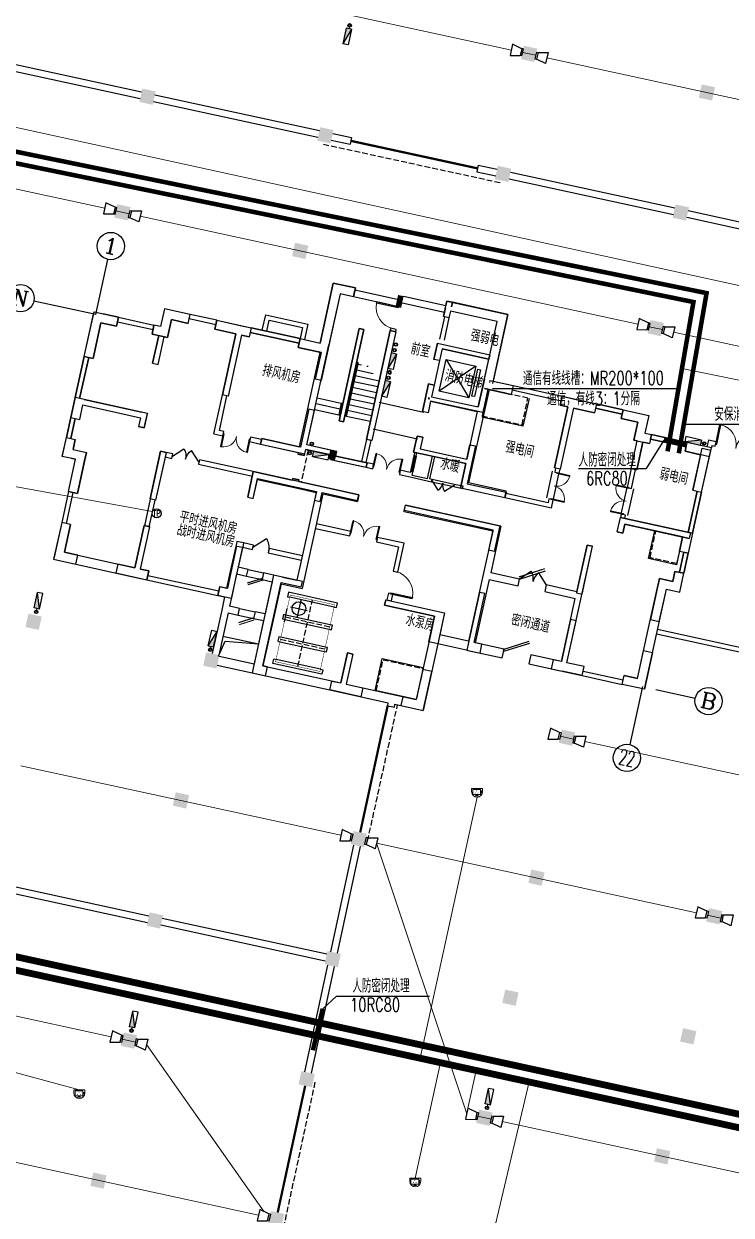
# Model space of a CAD drawing. Extents: x 791398 to 2325386, y -987887 to -518217.
# Drawn here: x 1538105 to 1569212, y -775316 to -722945 of the extents above; entities that cross this region are included whole.
import ezdxf
from ezdxf.enums import TextEntityAlignment as Align

# ---------------------------------------------------------------- set-up
doc = ezdxf.new("R2010")
doc.units = 0
doc.header["$LTSCALE"] = 1000
doc.header["$MEASUREMENT"] = 0
for name, pattern in [('BORDER', [1.75, 0.5, -0.25, 0.5, -0.25, 0, -0.25]), ('DASH', [0.35, 0.25, -0.1]), ('DASHEDX2', [1.5, 1, -0.5])]:
    doc.linetypes.add(name, pattern=pattern)
for name, color, linetype in [('AXIS', 3, 'Continuous'), ('AXIS_TEXT', 7, 'Continuous'), ('COLUMN', 252, 'Continuous'), ('dxsqt', 1, 'Continuous'), ('JPS-J-0', 6, 'Continuous'), ('JPS-X', 1, 'BORDER'), ('JPS-XHS', 7, 'Continuous'), ('jz', 121, 'Continuous'), ('PROMPT', 1, 'Continuous'), ('PS房间字', 3, 'Continuous'), ('RD-equip', 3, 'Continuous'), ('RD-text', 4, 'Continuous'), ('STAIR', 9, 'Continuous'), ('WALL', 8, 'Continuous'), ('WINDOW', 8, 'Continuous'), ('ZS封堵', 40, 'Continuous'), ('ZS房间字', 6, 'Continuous')]:
    doc.layers.add(name, color=color, linetype=linetype)
doc.layers.add('RD-line', color=2, linetype='Continuous', lineweight=0)
doc.styles.add('_TCH_AXIS', font='COMPLEX', dxfattribs={"bigfont": 'GBCBIG'})
doc.styles.add('_TCH_DIM', font='SIMPLEX', dxfattribs={"bigfont": 'GBCBIG'})
doc.styles.add('_TEL_DIM', font='SIMPLEX', dxfattribs={"width": 0.8, "height": 3.5, "bigfont": 'HZTXT'})
doc.styles.add('COMPLEX', font='COMPLEX')
doc.styles.add('FS1', font='txt4', dxfattribs={"width": 0.8, "bigfont": 'fstxt'})
doc.styles.add('FS2', font='tjromans.shx', dxfattribs={"width": 0.8, "bigfont": 'tjhztxt.shx'})
doc.styles.add('TEXT', font='tjromans.shx', dxfattribs={"width": 0.8, "height": 400, "bigfont": 'tjhztxt.shx'})
doc.linetypes.add('BRA', pattern='A,2.8,-0.1,["B",_TEL_DIM,S=0.07,R=0,X=0,Y=-0.12],-0.25', length=3.15)
doc.linetypes.add('CCTV', pattern='A,2.8,-0.1,["V",_TEL_DIM,S=0.07,R=0,X=0,Y=-0.12],-0.25', length=3.15)
doc.linetypes.add('TD', pattern='A,2.8,-0.1,["C",_TEL_DIM,S=0.07,R=0,X=0,Y=-0.12],-0.25', length=3.15)

# ---------------------------------------------------------------- blocks, each defined once
blk = doc.blocks.new('DTTT')
at = {"layer": 'jz'}
for p, q in [((748, -792), (-748, 792)), ((-748, -792), (748, 792))]:
    blk.add_line(p, q, dxfattribs=at)
for points in [[(-1003, -673), (-1003, 673), (-871, 673), (-871, -673)], [(-748, -792), (-748, 792), (748, 792), (748, -792)]]:
    blk.add_lwpolyline(points, close=True, dxfattribs=at)
blk = doc.blocks.new('Manhole')
for p, q in [((125, -500), (875, -500)), ((500, -875), (500, -125))]:
    blk.add_line(p, q)
blk.add_circle((500, -500), 300)
blk = doc.blocks.new('FF')
at = {"linetype": 'Continuous'}
for radius in [75, 60]:
    blk.add_circle((0, 0), radius, dxfattribs=at)
blk = doc.blocks.new('DXHS')
at = {"layer": 'JPS-XHS'}
blk.add_hatch(color=256, dxfattribs=at).paths.add_polyline_path([(-350, 240), (-350, 0), (350, 0)])
at = {"layer": 'JPS-XHS', "linetype": 'Continuous'}
for p, q in [((-350, 240), (-350, 0)), ((-350, 240), (350, 240)), ((-350, 0), (350, 0)), ((350, 240), (350, 0))]:
    blk.add_line(p, q, dxfattribs=at)
at = {"layer": 'JPS-XHS'}
blk.add_line((-350, 240), (350, 0), dxfattribs=at)
blk = doc.blocks.new('A$C1928491B')
at = {"layer": 'JPS-X'}
for p, rotation in [((13120, -2050), 270), ((13120, -2300), 270), ((13120, -3550), 270), ((10450, -7100), 180), ((10450, -7520), 180)]:
    blk.add_blockref('FF', p, dxfattribs=dict(at, rotation=rotation))
at = {"layer": 'JPS-X', "xscale": -1, "rotation": 270}
blk.add_blockref('FF', (13120, -3300), dxfattribs=at)
at = {"layer": 'JPS-XHS', "rotation": 270}
for p in [(13000, -2800), (13000, -4050)]:
    blk.add_blockref('DXHS', p, dxfattribs=at)
at = {"layer": 'JPS-XHS', "xscale": -1, "rotation": 180}
blk.add_blockref('DXHS', (10950, -7400), dxfattribs=at)
blk = doc.blocks.new('xxhhsss')
at = {"layer": 'JPS-X', "const_width": 50}
for points in [[(87242, -24827), (87274, -24680)], [(102721, -43025), (102868, -43057)], [(73522, -50317), (73490, -50463)], [(81175, -51978), (81143, -52125)], [(77712, -68725), (77680, -68871)], [(93348, -72119), (93316, -72266)]]:
    blk.add_lwpolyline(points, dxfattribs=at)
at = {"layer": 'JPS-X'}
for p, rotation in [((87274, -24680), 257.7513756366785), ((102868, -43057), 347.5962961452664), ((73490, -50463), 257.7513756366785), ((81143, -52125), 77.75137563667849), ((77680, -68871), 257.7513756366785), ((93316, -72266), 257.7513756366785)]:
    blk.add_blockref('FF', p, dxfattribs=dict(at, rotation=rotation))
at = {"layer": 'JPS-XHS'}
for p, rotation in [((87051, -25143), 257.7513756366785), ((81367, -51662), 77.75137563667849)]:
    blk.add_blockref('DXHS', p, dxfattribs=dict(at, rotation=rotation))
at = {"layer": 'JPS-XHS', "xscale": -1}
for p, rotation in [((102354, -43067), 347.5962961452664), ((73479, -49949), 257.7513756366785), ((77669, -68357), 257.7513756366785), ((93305, -71752), 257.7513756366785)]:
    blk.add_blockref('DXHS', p, dxfattribs=dict(at, rotation=rotation))
blk = doc.blocks.new('_FZH')
blk.add_solid([(-0.5, -0.5), (0.5, -0.5), (-0.5, 0.5), (0.5, 0.5)])
blk = doc.blocks.new('_AXISO')
blk.add_circle((0, 0), 0.5)
at = {"layer": 'AXIS_TEXT', "style": 'COMPLEX', "width": 1.041667}
blk.add_attdef('A', text='', height=0.56, dxfattribs=at).set_placement((-0.25, -0.28), (0.25, -0.28), align=Align.FIT)
blk = doc.blocks.new('$DorLib2D$00000002')
for p, q in [((-0.5, 0), (-0.5, 0.4875)), ((-0.475, 0.4875), (-0.5, 0.4875)), ((-0.475, 0), (-0.475, 0.4875)), ((0.475, 0), (0.475, 0.4875)), ((0.475, 0.4875), (0.5, 0.4875)), ((0.5, 0), (0.5, 0.4875)), ((-0.5, 0), (-0.475, 0)), ((0.5, 0), (0.475, 0))]:
    blk.add_line(p, q)
at = {"lineweight": 13}
for centre, start, end in [((-0.4875, 0), 0, 88.53072), ((0.4875, 0), 91.46928, 180)]:
    blk.add_arc(centre, 0.4875, start, end, dxfattribs=at)
blk = doc.blocks.new('$WINLIB2D$00000001')
for p, q in [((-0.5, 0.5), (0.5, 0.5)), ((-0.5, 0.5), (-0.5, -0.5)), ((0.5, 0.167), (-0.5, 0.167)), ((0.5, -0.5), (0.5, 0.5)), ((0.5, -0.167), (-0.5, -0.167)), ((-0.5, -0.5), (0.5, -0.5))]:
    blk.add_line(p, q)
blk = doc.blocks.new('$DorLib2D$00000001')
for p, q in [((0.45, 0.975), (0.5, 0.975)), ((0.45, 0), (0.45, 0.975)), ((0.5, 0), (0.5, 0.975)), ((0.5, 0), (0.45, 0))]:
    blk.add_line(p, q)
at = {"lineweight": 13}
blk.add_arc((0.475, 0), 0.975, 91.4693, 180, dxfattribs=at)
blk = doc.blocks.new('$DorLib2D$00000116')
at = {"color": 0}
for p, q in [((-0.5, 0), (-0.146, 0.354)), ((0.5, 0), (0.146, 0.354))]:
    blk.add_line(p, q, dxfattribs=at)
for centre, start, end in [((-0.5, 0), 0, 45), ((0.5, 0), 135, 180)]:
    blk.add_arc(centre, 0.5, start, end, dxfattribs=at)
blk = doc.blocks.new('$DorLib2D$00000180')
at = {"color": 0}
for p, q in [((-0.557, 0.242), (0.309, 0.742)), ((-0.5, 0.143), (0.366, 0.643))]:
    blk.add_line(p, q, dxfattribs=at)
blk = doc.blocks.new('$DorLib2D$00000192')
at = {"color": 0}
blk.add_line((-0.5, 0.125), (0.366, 0.625), dxfattribs=at)
at = {"color": 0, "const_width": 0.0417}
blk.add_lwpolyline([(-0.542, 0.197), (0.324, 0.697)], dxfattribs=at)
blk = doc.blocks.new('$DorLib2D$00000181')
at = {"color": 0}
for p, q in [((-0.533, 0.141), (0.333, 0.641)), ((-0.5, 0.083), (0.366, 0.583))]:
    blk.add_line(p, q, dxfattribs=at)
blk = doc.blocks.new('$DorLib2D$00000114')
at = {"color": 0}
blk.add_line((0.5, 0), (-0.207, 0.707), dxfattribs=at)
blk.add_arc((0.5, 0), 1, 135, 180, dxfattribs=at)
blk = doc.blocks.new('$DorLib2D$00000190')
at = {"color": 0}
blk.add_line((-0.5, 0.187), (0.366, 0.687), dxfattribs=at)
at = {"color": 0, "const_width": 0.0625}
blk.add_lwpolyline([(-0.562, 0.296), (0.304, 0.796)], dxfattribs=at)
blk = doc.blocks.new('dadadadadadadad')
at = {"layer": 'RD-equip'}
for p, q in [((-157, 0), (-157, -70)), ((-157, 0), (157, 0)), ((157, 0), (157, -70)), ((-154, -70), (-253, -500)), ((-253, -500), (248, -500)), ((-157, -70), (157, -70)), ((248, -500), (155, -70))]:
    blk.add_line(p, q, dxfattribs=at)
blk = doc.blocks.new('PCY07')
at = {"color": 0, "lineweight": -2}
for p, q in [((-321, 0), (-321, 182)), ((-321, 182), (321, 182)), ((-249, -161), (-249, 129)), ((-249, 129), (205, 129)), ((205, 129), (205, -161)), ((321, 0), (321, 182)), ((205, -161), (-249, -161))]:
    blk.add_line(p, q, dxfattribs=at)
at = {"color": 0, "lineweight": -2, "const_width": 25}
for points in [[(-34, 48, 1), (-9, 48, 1)], [(-111, -81, 1), (-86, -81, 1)], [(67, -81, -1), (42, -81, -1)]]:
    blk.add_lwpolyline(points, format="xyb", close=True, dxfattribs=at)
at = {"color": 0, "lineweight": -2, "const_width": 80}
blk.add_lwpolyline([(245, 69), (245, -100)], dxfattribs=at)
at = {"color": 0, "lineweight": -2}
blk.add_lwpolyline([(-12, -162, 100, 250, 0), (-12, -272, 250, 250, 0)], format="xyseb", dxfattribs=at)
blk.add_arc((0, 0), 321, 180, 0, dxfattribs=at)
blk = doc.blocks.new('TELEPHONE')
at = {"layer": 'RD-equip'}
blk.add_circle((-32658, -70477), 200, dxfattribs=at)
at = {"layer": 'RD-text', "style": 'FS1', "width": 0.8}
blk.add_attdef('T', text='', height=350, dxfattribs=at).set_placement((-32658, -70477), align=Align.MIDDLE)

msp = doc.modelspace()

# ---------------------------------------------------------------- linework, layer by layer
msp.add_line((1546863, -749862), (1548426, -750205))
msp.add_lwpolyline([(1546670, -750741), (1546961, -750087), (1548426, -750205)])
at = {"layer": 'AXIS'}
for p, q in [((1541268, -735730), (1541803, -733299)), ((1541268, -735730), (1538544, -735131)), ((1565318, -752077), (1564757, -754630)), ((1565904, -752206), (1567634, -752587))]:
    msp.add_line(p, q, dxfattribs=at)
at = {"layer": 'dxsqt'}
for points in [[(1552015, -734817), (1551177, -738626), (1550933, -738572), (1551191, -737400), (1550166, -737175), (1550252, -736784), (1551131, -736977), (1551710, -734340), (1552687, -734555), (1552601, -734946), (1552015, -734817)], [(1556557, -735816), (1556707, -735132), (1559393, -735723), (1558748, -738653), (1559627, -738846), (1559542, -739237), (1558516, -739011), (1558290, -740037), (1555995, -739532), (1555883, -740045), (1555638, -739991), (1555907, -738770), (1556151, -738824), (1556038, -739337), (1558089, -739788), (1558551, -737688), (1556500, -737237), (1556387, -737750), (1556143, -737696), (1556299, -736988), (1558594, -737493), (1558916, -736028), (1556865, -735577), (1556801, -735870), (1556557, -735816)], [(1541497, -736087), (1541153, -737650), (1540762, -737564), (1541192, -735611), (1542266, -735847), (1542180, -736238), (1541497, -736087)], [(1541497, -736087), (1541153, -737650), (1540762, -737564), (1541192, -735611), (1542266, -735847), (1542180, -736238), (1541497, -736087)], [(1544599, -735950), (1545331, -736112), (1545417, -735721), (1544294, -735474), (1544122, -736255), (1543829, -736191), (1543743, -736581), (1544036, -736646), (1543768, -737867), (1544012, -737920), (1544280, -736700), (1544427, -736732), (1544599, -735950)], [(1548103, -736312), (1548017, -736702), (1547675, -736627), (1547084, -739313), (1546840, -739259), (1547431, -736573), (1546503, -736369), (1546589, -735979), (1548103, -736312)], [(1543539, -740069), (1540365, -739371), (1540172, -740250), (1540562, -740336), (1540702, -739701), (1543241, -740259), (1543155, -740650), (1543400, -740704), (1543539, -740069)], [(1543539, -740069), (1540365, -739371), (1540172, -740250), (1540562, -740336), (1540702, -739701), (1543241, -740259), (1543155, -740650), (1543400, -740704), (1543539, -740069)], [(1562032, -739785), (1561690, -739709), (1561776, -739319), (1563290, -739652), (1563204, -740042), (1562276, -739838), (1561685, -742524), (1561441, -742470), (1562032, -739785)], [(1562032, -739785), (1561690, -739709), (1561776, -739319), (1563290, -739652), (1563204, -740042), (1562276, -739838), (1561685, -742524), (1561441, -742470), (1562032, -739785)], [(1565108, -740461), (1564376, -740300), (1564462, -739909), (1565585, -740156), (1565413, -740938), (1565706, -741002), (1565620, -741393), (1565327, -741328), (1565059, -742549), (1564815, -742496), (1565083, -741275), (1564937, -741242), (1565108, -740461)], [(1540369, -741215), (1540272, -741654), (1540858, -741783), (1540773, -742174), (1540773, -742174), (1540461, -743590), (1540070, -743504), (1540382, -742088), (1539796, -741959), (1539978, -741129), (1540369, -741215)], [(1540369, -741215), (1540272, -741654), (1540858, -741783), (1540773, -742174), (1540773, -742174), (1540461, -743590), (1540070, -743504), (1540382, -742088), (1539796, -741959), (1539978, -741129), (1540369, -741215)], [(1557968, -741502), (1557603, -743162), (1559312, -743538), (1559259, -743782), (1557305, -743353), (1557542, -742278), (1555246, -741773), (1555246, -741773), (1555246, -741773), (1555402, -741065), (1555646, -741119), (1555534, -741632), (1557585, -742083), (1557724, -741448), (1557968, -741502)], [(1568343, -741582), (1567269, -741346), (1567183, -741737), (1567867, -741887), (1567523, -743450), (1567914, -743535), (1568343, -741582)], [(1568343, -741582), (1567269, -741346), (1567183, -741737), (1567867, -741887), (1567523, -743450), (1567914, -743535), (1568343, -741582)], [(1548198, -742629), (1547951, -743753), (1548195, -743806), (1548388, -742927), (1550977, -743497), (1550891, -743887), (1551135, -743941), (1551221, -743550), (1552783, -743894), (1552837, -743650), (1548198, -742629)], [(1564342, -744644), (1567516, -745342), (1567323, -746221), (1566932, -746135), (1567072, -745501), (1564533, -744942), (1564447, -745333), (1564202, -745279), (1564342, -744644)], [(1539892, -746178), (1540160, -744957), (1539770, -744871), (1539415, -746483), (1540392, -746698), (1540478, -746307), (1539892, -746178)], [(1539892, -746178), (1540160, -744957), (1539770, -744871), (1539415, -746483), (1540392, -746698), (1540478, -746307), (1539892, -746178)], [(1542236, -746694), (1542150, -747084), (1543517, -747385), (1543603, -746994), (1543237, -746914), (1543645, -745058), (1543401, -745004), (1542993, -746860), (1542236, -746694)], [(1548147, -751475), (1548733, -751604), (1548819, -751213), (1548623, -751170), (1549429, -747508), (1550308, -747701), (1550362, -747457), (1549092, -747178), (1548147, -751475)], [(1566642, -747454), (1566056, -747325), (1565970, -747716), (1565970, -747716), (1565659, -749132), (1566050, -749218), (1566361, -747802), (1566947, -747930), (1567130, -747100), (1566739, -747014), (1566642, -747454)], [(1556311, -750199), (1555921, -750113), (1556168, -748990), (1553970, -748507), (1554024, -748262), (1556612, -748832), (1556311, -750199)], [(1557581, -750478), (1558167, -750607), (1558253, -750216), (1557911, -750141), (1558384, -747993), (1558140, -747939), (1557581, -750478)], [(1557581, -750478), (1558167, -750607), (1558253, -750216), (1557911, -750141), (1558384, -747993), (1558140, -747939), (1557581, -750478)], [(1561745, -750984), (1561378, -750904), (1561292, -751294), (1562660, -751595), (1562746, -751204), (1561989, -751038), (1562397, -749182), (1562153, -749129), (1561745, -750984)], [(1551651, -751836), (1552042, -751922), (1552332, -750603), (1552576, -750657), (1552286, -751976), (1553018, -752137), (1552932, -752527), (1551565, -752227), (1551651, -751836)], [(1564504, -751591), (1565090, -751720), (1565358, -750499), (1565749, -750585), (1565394, -752197), (1564418, -751982), (1564504, -751591)], [(1564504, -751591), (1565090, -751720), (1565358, -750499), (1565749, -750585), (1565394, -752197), (1564418, -751982), (1564504, -751591)], [(1554776, -752523), (1554690, -752914), (1555667, -753129), (1556043, -751420), (1555652, -751334), (1555362, -752652), (1554776, -752523)]]:
    msp.add_lwpolyline(points, dxfattribs=at)
for points in [[(1553054, -736377), (1552161, -740440), (1551966, -740397), (1552859, -736334)], [(1553054, -736377), (1552161, -740440), (1551966, -740397), (1552859, -736334)], [(1554221, -736428), (1554465, -736482), (1553412, -741268), (1553168, -741214)], [(1550469, -741849), (1550512, -741654), (1551635, -741901), (1551592, -742096), (1553154, -742440), (1553197, -742244), (1551830, -741944), (1551873, -741748), (1550555, -741458), (1550888, -739944), (1550643, -739891), (1550278, -741551), (1548569, -741175), (1548515, -741419)], [(1544365, -741786), (1543903, -743886), (1543659, -743832), (1544120, -741733)], [(1544365, -741786), (1543903, -743886), (1543659, -743832), (1544120, -741733)], [(1558548, -746083), (1558741, -745204), (1554834, -744345), (1554888, -744101), (1559039, -745014), (1558792, -746137)], [(1558548, -746083), (1558741, -745204), (1554834, -744345), (1554888, -744101), (1559039, -745014), (1558792, -746137)], [(1546728, -747682), (1547070, -747757), (1547478, -745901), (1547723, -745955), (1547229, -748201), (1546643, -748072)], [(1562410, -747957), (1562655, -748010), (1563116, -745910), (1562872, -745857)], [(1562410, -747957), (1562655, -748010), (1563116, -745910), (1562872, -745857)]]:
    msp.add_lwpolyline(points, close=True, dxfattribs=at)
at = {"layer": 'JPS-J-0', "linetype": 'DASH'}
for p, q in [((1550153, -751199), (1550797, -748269)), ((1551559, -749461), (1549606, -749031)), ((1551344, -750438), (1549391, -750008))]:
    msp.add_line(p, q, dxfattribs=at)
at = {"layer": 'JPS-J-0'}
msp.add_lwpolyline([(1560323, -739409), (1560054, -740629), (1558248, -740232)], dxfattribs=at)
at = {"layer": 'JPS-J-0', "linetype": 'DASH'}
for points in [[(1558516, -739011), (1558258, -740183), (1560016, -740570), (1560274, -739398)], [(1565900, -745243), (1567072, -745501), (1566814, -746673), (1565642, -746415)], [(1555663, -751285), (1555362, -752652), (1553604, -752266), (1553905, -750898)]]:
    msp.add_lwpolyline(points, close=True, dxfattribs=at)
at = {"layer": 'JPS-J-0'}
for points in [[(1565851, -745232), (1567072, -745501), (1566803, -746721), (1565583, -746453)], [(1555674, -751236), (1555362, -752652), (1553556, -752255), (1553867, -750839)]]:
    msp.add_lwpolyline(points, close=True, dxfattribs=at)
at = {"layer": 'JPS-J-0', "linetype": 'DASH', "const_width": 20}
msp.add_lwpolyline([(1551129, -751414), (1549176, -750985), (1549821, -748055), (1551774, -748484)], close=True, dxfattribs=at)
at = {"layer": 'JPS-J-0', "color": 2}
for points in [[(1551752, -748582), (1551850, -748603), (1551893, -748408), (1549744, -747935), (1549701, -748131), (1549799, -748152)], [(1551752, -748582), (1549799, -748152)], [(1549627, -748934), (1549530, -748912), (1549487, -749107), (1549584, -749129)], [(1549584, -749129), (1551538, -749559)], [(1551581, -749363), (1549627, -748934)], [(1551538, -749559), (1551635, -749580), (1551678, -749385), (1551581, -749363)], [(1549412, -749910), (1549315, -749889), (1549272, -750084), (1549369, -750106)], [(1551366, -750340), (1549412, -749910)], [(1549369, -750106), (1551323, -750535)], [(1551323, -750535), (1551420, -750557), (1551463, -750361), (1551366, -750340)], [(1551151, -751317), (1551249, -751338), (1551206, -751533), (1549057, -751061), (1549100, -750865), (1549198, -750887)], [(1551151, -751317), (1549198, -750887)]]:
    msp.add_lwpolyline(points, dxfattribs=at)
at = {"layer": 'PROMPT'}
for p, q in [((1555899, -739426), (1555940, -739400)), ((1555906, -739392), (1555932, -739433))]:
    msp.add_line(p, q, dxfattribs=at)
msp.add_lwpolyline([(1555899, -739426), (1555932, -739433), (1555940, -739400), (1555906, -739392)], close=True, dxfattribs=at)
at = {"layer": 'RD-line', "linetype": 'BRA', "ltscale": 0.8}
for p, q in [((1559544, -724096), (1545473, -721042)), ((1560620, -724330), (1560033, -724203)), ((1575180, -727491), (1561109, -724436)), ((1541662, -731053), (1527586, -728016)), ((1542149, -731168), (1542735, -731295)), ((1543224, -731401), (1565113, -736153)), ((1565602, -736259), (1566189, -736387)), ((1566678, -736493), (1580749, -739548)), ((1561694, -754260), (1562281, -754387)), ((1562770, -754493), (1576841, -757548)), ((1537979, -755560), (1552052, -758608)), ((1567684, -762019), (1553612, -758966)), ((1553612, -758966), (1557580, -770856)), ((1568759, -762253), (1568173, -762125)), ((1527870, -764417), (1541941, -767473)), ((1542430, -767579), (1543016, -767707)), ((1543504, -767819), (1548680, -775168)), ((1558067, -770970), (1558653, -771098)), ((1559142, -771204), (1573213, -774259)), ((1548425, -775316), (1534353, -772264))]:
    msp.add_line(p, q, dxfattribs=at)
at = {"layer": 'RD-line', "linetype": 'CCTV'}
for p, q in [((1613140, -744001), (1531552, -726133)), ((1558037, -756938), (1555537, -768418)), ((1540546, -769813), (1522808, -764989)), ((1555317, -773692), (1556424, -768611)), ((1555053, -791664), (1560328, -769461))]:
    msp.add_line(p, q, dxfattribs=at)
at = {"layer": 'RD-line', "linetype": 'TD'}
for p, q in [((1567048, -738094), (1588137, -742375)), ((1543768, -744383), (1527192, -741368))]:
    msp.add_line(p, q, dxfattribs=at)
at = {"layer": 'RD-line'}
msp.add_line((1557636, -770612), (1557997, -768954), dxfattribs=at)
at = {"layer": 'RD-line', "linetype": 'DASHEDX2'}
for points, const_width in [([(1530329, -727044), (1568130, -734783), (1566908, -741826)], 200), ([(1523757, -761498), (1593215, -776622)], 300)]:
    msp.add_lwpolyline(points, dxfattribs=dict(at, const_width=const_width))
at = {"layer": 'RD-line'}
for points, const_width in [([(1531201, -727733), (1567554, -735175), (1566415, -741740)], 200), ([(1567252, -741421), (1566251, -741244)], 200), ([(1522953, -760731), (1592851, -775951)], 300), ([(1551250, -766242), (1550817, -768070)], 200)]:
    msp.add_lwpolyline(points, dxfattribs=dict(at, const_width=const_width))
at = {"layer": 'RD-text'}
for p, q in [((1558716, -738973), (1566895, -738973)), ((1567130, -740543), (1574946, -740543)), ((1566251, -741244), (1565468, -742489)), ((1562504, -742489), (1565468, -742489)), ((1551250, -766242), (1551851, -765693)), ((1551851, -765693), (1555942, -765693))]:
    msp.add_line(p, q, dxfattribs=at)
at = {"layer": 'STAIR'}
for p, q in [((1552769, -737813), (1552246, -740192)), ((1552805, -737839), (1552285, -740201)), ((1552749, -737907), (1552719, -737900)), ((1556387, -737750), (1556151, -738824)), ((1552637, -738415), (1552608, -738408)), ((1552693, -738161), (1552664, -738154)), ((1553731, -738655), (1552676, -738423)), ((1553462, -738330), (1552732, -738169)), ((1552956, -737952), (1552788, -737915)), ((1553248, -738016), (1553188, -738003)), ((1552525, -738922), (1552496, -738916)), ((1552581, -738668), (1552552, -738662)), ((1553619, -739163), (1552564, -738931)), ((1553675, -738909), (1552620, -738677)), ((1551010, -739388), (1552065, -739620)), ((1552414, -739430), (1552384, -739424)), ((1552469, -739176), (1552440, -739170)), ((1553507, -739671), (1552453, -739439)), ((1553563, -739417), (1552509, -739185)), ((1550898, -739896), (1552021, -740143)), ((1550954, -739642), (1552009, -739874)), ((1552065, -739620), (1551953, -740128)), ((1552104, -739628), (1551992, -740136)), ((1552048, -739882), (1552077, -739889)), ((1552065, -739620), (1552104, -739628)), ((1552104, -739628), (1552133, -739635)), ((1552104, -739628), (1552133, -739635)), ((1552302, -739938), (1552273, -739932)), ((1552358, -739684), (1552328, -739678)), ((1553396, -740179), (1552341, -739947)), ((1553452, -739925), (1552397, -739693)), ((1555682, -740026), (1553729, -739597)), ((1553340, -740433), (1552217, -740186)), ((1555424, -741198), (1553471, -740769))]:
    msp.add_line(p, q, dxfattribs=at)
at = {"layer": 'WALL'}
for p, q in [((1535989, -724662), (1543220, -726232)), ((1536052, -724369), (1543284, -725939)), ((1543806, -726359), (1551038, -727929)), ((1543870, -726066), (1551102, -727636)), ((1551688, -727763), (1552519, -727943)), ((1552519, -727943), (1552455, -728237)), ((1551624, -728056), (1552455, -728237)), ((1558089, -729153), (1558025, -729446)), ((1558025, -729446), (1558856, -729626)), ((1558089, -729153), (1558920, -729333)), ((1559506, -729460), (1566737, -731030)), ((1559442, -729753), (1566674, -731323)), ((1567260, -731451), (1574492, -733021)), ((1567324, -731158), (1574555, -732727)), ((1551710, -734340), (1551131, -736977)), ((1552687, -734555), (1551710, -734340)), ((1552601, -734946), (1552687, -734555)), ((1552601, -734946), (1552666, -734653)), ((1554521, -735061), (1552666, -734653)), ((1552015, -734817), (1551521, -737063)), ((1552601, -734946), (1552015, -734817)), ((1554457, -735354), (1552601, -734946)), ((1554744, -735212), (1556600, -735620)), ((1554808, -734919), (1556664, -735327)), ((1556707, -735132), (1556664, -735327)), ((1556951, -735186), (1556707, -735132)), ((1556951, -735186), (1556908, -735381)), ((1556908, -735381), (1556951, -735186)), ((1559393, -735723), (1556951, -735186)), ((1540762, -737564), (1541192, -735611)), ((1540762, -737564), (1541171, -735708)), ((1541171, -735708), (1541192, -735611)), ((1541192, -735611), (1542266, -735847)), ((1541583, -735697), (1541583, -735697)), ((1542266, -735847), (1541583, -735697)), ((1544294, -735474), (1544122, -736255)), ((1545417, -735721), (1544294, -735474)), ((1545331, -736112), (1545417, -735721)), ((1545374, -735916), (1545417, -735721)), ((1546589, -735979), (1545417, -735721)), ((1546589, -735979), (1545417, -735721)), ((1554701, -735408), (1554457, -735354)), ((1556643, -735425), (1556557, -735816)), ((1556600, -735620), (1556643, -735425)), ((1556865, -735577), (1556801, -735870)), ((1558916, -736028), (1556865, -735577)), ((1558727, -738751), (1559393, -735723)), ((1541153, -737650), (1541497, -736087)), ((1541153, -737650), (1541497, -736087)), ((1541497, -736087), (1542180, -736238)), ((1542180, -736238), (1541497, -736087)), ((1542266, -735847), (1542180, -736238)), ((1542180, -736238), (1542266, -735847)), ((1542223, -736042), (1543786, -736386)), ((1542223, -736042), (1543786, -736386)), ((1542266, -735847), (1543829, -736191)), ((1542266, -735847), (1543829, -736191)), ((1543743, -736581), (1543829, -736191)), ((1543829, -736191), (1543786, -736386)), ((1544122, -736255), (1543829, -736191)), ((1544599, -735950), (1544427, -736732)), ((1545331, -736112), (1544599, -735950)), ((1546546, -736174), (1545374, -735916)), ((1546546, -736174), (1545374, -735916)), ((1546589, -735979), (1546503, -736369)), ((1546589, -735979), (1547615, -736204)), ((1547615, -736204), (1548103, -736312)), ((1548103, -736312), (1548017, -736702)), ((1550252, -736784), (1548103, -736312)), ((1548103, -736312), (1550252, -736784)), ((1551966, -740397), (1552859, -736334)), ((1552859, -736334), (1551966, -740397)), ((1552859, -736334), (1553054, -736377)), ((1553054, -736377), (1552859, -736334)), ((1554242, -736331), (1554221, -736428)), ((1554486, -736384), (1554242, -736331)), ((1556801, -735870), (1556557, -735816)), ((1558358, -738567), (1558916, -736028)), ((1544427, -736732), (1543743, -736581)), ((1543768, -737867), (1544036, -736646)), ((1544012, -737920), (1544280, -736700)), ((1544036, -736646), (1544280, -736700)), ((1546503, -736369), (1547431, -736573)), ((1547431, -736573), (1546840, -739259)), ((1547675, -736627), (1547084, -739313)), ((1547675, -736627), (1548017, -736702)), ((1550209, -736979), (1548060, -736507)), ((1548060, -736507), (1550209, -736979)), ((1550252, -736784), (1550166, -737175)), ((1550252, -736784), (1550209, -736979)), ((1550252, -736784), (1551131, -736977)), ((1552161, -740440), (1553054, -736377)), ((1553054, -736377), (1552161, -740440)), ((1554221, -736428), (1553168, -741214)), ((1554465, -736482), (1553412, -741268)), ((1554221, -736428), (1554465, -736482)), ((1554465, -736482), (1554221, -736428)), ((1554465, -736482), (1554486, -736384)), ((1550166, -737175), (1551045, -737368)), ((1550555, -741458), (1551521, -737063)), ((1551045, -737368), (1551142, -737390)), ((1551521, -737063), (1551521, -737063)), ((1556299, -736988), (1556143, -737696)), ((1556299, -736988), (1558594, -737493)), ((1556500, -737237), (1556387, -737750)), ((1556500, -737237), (1558551, -737688)), ((1540762, -737564), (1540365, -739371)), ((1540365, -739371), (1540762, -737564)), ((1540958, -737607), (1540560, -739414)), ((1540560, -739414), (1540958, -737607)), ((1540762, -737564), (1541153, -737650)), ((1540762, -737564), (1541153, -737650)), ((1543768, -737867), (1544012, -737920)), ((1550262, -741394), (1551142, -737390)), ((1556387, -737750), (1556143, -737696)), ((1558594, -737493), (1558551, -737688)), ((1555907, -738770), (1555773, -739381)), ((1556151, -738824), (1555907, -738770)), ((1556151, -738824), (1556038, -739337)), ((1558358, -738567), (1558089, -739788)), ((1558358, -738567), (1558304, -738811)), ((1558304, -738811), (1558304, -738811)), ((1558358, -738567), (1558358, -738567)), ((1558358, -738567), (1558358, -738567)), ((1558602, -738621), (1558580, -738718)), ((1558602, -738621), (1559627, -738846)), ((1559627, -738846), (1559542, -739237)), ((1559627, -738846), (1559584, -739041)), ((1559627, -738846), (1561776, -739319)), ((1540333, -739517), (1540365, -739371)), ((1540756, -739457), (1540756, -739457)), ((1540756, -739457), (1543295, -740015)), ((1546464, -740968), (1546840, -739259)), ((1546703, -740816), (1547036, -739302)), ((1547084, -739313), (1546840, -739259)), ((1555773, -739381), (1555638, -739991)), ((1556038, -739337), (1558089, -739788)), ((1558565, -739022), (1558361, -739950)), ((1558565, -739022), (1558370, -738979)), ((1558370, -738979), (1559542, -739237)), ((1559584, -739041), (1561733, -739514)), ((1561776, -739319), (1561690, -739709)), ((1561776, -739319), (1562264, -739426)), ((1562264, -739426), (1563290, -739652)), ((1540172, -740250), (1540333, -739517)), ((1540562, -740336), (1540702, -739701)), ((1540702, -739701), (1543241, -740259)), ((1555883, -740045), (1555638, -739991)), ((1555995, -739532), (1555883, -740045)), ((1555995, -739532), (1558046, -739983)), ((1558046, -739983), (1557585, -742083)), ((1558361, -739950), (1557856, -742245)), ((1562032, -739785), (1561441, -742470)), ((1562276, -739838), (1561685, -742524)), ((1561690, -739709), (1562032, -739785)), ((1562276, -739838), (1563204, -740042)), ((1563290, -739652), (1563204, -740042)), ((1564419, -740105), (1563247, -739847)), ((1563247, -739847), (1564419, -740105)), ((1564462, -739909), (1563290, -739652)), ((1563290, -739652), (1564462, -739909)), ((1564462, -739909), (1564376, -740300)), ((1564462, -739909), (1564419, -740105)), ((1564462, -739909), (1565585, -740156)), ((1540172, -740250), (1539978, -741129)), ((1539978, -741129), (1540172, -740250)), ((1540172, -740250), (1540562, -740336)), ((1540367, -740293), (1540174, -741172)), ((1540174, -741172), (1540367, -740293)), ((1543241, -740259), (1543155, -740650)), ((1543295, -740015), (1543295, -740015)), ((1543507, -740215), (1543400, -740704)), ((1543539, -740069), (1543507, -740215)), ((1551966, -740397), (1552161, -740440)), ((1552161, -740440), (1551966, -740397)), ((1564376, -740300), (1565108, -740461)), ((1565108, -740461), (1564937, -741242)), ((1565585, -740156), (1565413, -740938)), ((1543400, -740704), (1543155, -740650)), ((1546464, -740968), (1546855, -741054)), ((1546898, -740859), (1546703, -740816)), ((1546855, -741054), (1546898, -740859)), ((1565413, -740938), (1565706, -741002)), ((1565706, -741002), (1565620, -741393)), ((1565663, -741198), (1565706, -741002)), ((1565706, -741002), (1567269, -741346)), ((1567269, -741346), (1565706, -741002)), ((1539817, -741861), (1539978, -741129)), ((1539978, -741129), (1540369, -741215)), ((1540272, -741654), (1540369, -741215)), ((1548070, -741117), (1548027, -741312)), ((1548027, -741312), (1548515, -741419)), ((1548558, -741224), (1548070, -741117)), ((1548569, -741175), (1548515, -741419)), ((1548515, -741419), (1548558, -741224)), ((1548515, -741419), (1550176, -741785)), ((1548569, -741175), (1550229, -741540)), ((1550229, -741540), (1550262, -741394)), ((1551580, -741684), (1550555, -741458)), ((1553168, -741214), (1552953, -742191)), ((1553363, -741257), (1553149, -742234)), ((1553412, -741268), (1553168, -741214)), ((1553363, -741257), (1553168, -741214)), ((1555402, -741065), (1555246, -741773)), ((1555646, -741119), (1555402, -741065)), ((1555646, -741119), (1555534, -741632)), ((1564815, -742496), (1565083, -741275)), ((1564937, -741242), (1565620, -741393)), ((1565059, -742549), (1565327, -741328)), ((1565083, -741275), (1565327, -741328)), ((1565663, -741198), (1567226, -741541)), ((1567226, -741541), (1565663, -741198)), ((1567183, -741737), (1567269, -741346)), ((1568342, -741582), (1567269, -741346)), ((1568212, -741246), (1568147, -741539)), ((1568555, -741320), (1568212, -741246)), ((1568364, -741484), (1568342, -741582)), ((1568364, -741484), (1568512, -741516)), ((1568512, -741516), (1568555, -741320)), ((1539796, -741959), (1539817, -741861)), ((1540070, -743504), (1540382, -742088)), ((1540187, -742045), (1540187, -742045)), ((1540187, -742045), (1540382, -742088)), ((1540272, -741654), (1540468, -741697)), ((1540461, -743590), (1540794, -742076)), ((1540468, -741697), (1540468, -741697)), ((1540794, -742076), (1540858, -741783)), ((1544088, -741879), (1543659, -743832)), ((1544332, -741933), (1543903, -743886)), ((1544120, -741733), (1544088, -741879)), ((1544365, -741786), (1544120, -741733)), ((1544322, -741982), (1544615, -742046)), ((1544365, -741786), (1544332, -741933)), ((1544658, -741851), (1544365, -741786)), ((1544615, -742046), (1544658, -741851)), ((1550176, -741785), (1550160, -741858)), ((1550160, -741858), (1550453, -741922)), ((1550453, -741922), (1550469, -741849)), ((1550469, -741849), (1550512, -741654)), ((1551537, -741879), (1550512, -741654)), ((1551830, -741944), (1553051, -742212)), ((1555246, -741773), (1556077, -741956)), ((1555295, -741784), (1555263, -741931)), ((1555263, -741931), (1555361, -741952)), ((1555393, -741806), (1555295, -741784)), ((1555361, -741952), (1555393, -741806)), ((1555534, -741632), (1556120, -741761)), ((1555862, -742933), (1556077, -741956)), ((1555959, -742954), (1556174, -741978)), ((1556077, -741956), (1557542, -742278)), ((1556120, -741761), (1557585, -742083)), ((1568256, -741973), (1567183, -741737)), ((1567523, -743450), (1567931, -741594)), ((1567914, -743535), (1568322, -741680)), ((1567931, -741594), (1568322, -741680)), ((1568256, -741973), (1568342, -741582)), ((1545830, -742109), (1545787, -742304)), ((1545787, -742304), (1548155, -742825)), ((1548198, -742629), (1545830, -742109)), ((1551787, -742139), (1553008, -742407)), ((1553008, -742407), (1553154, -742440)), ((1553051, -742212), (1553197, -742244)), ((1553197, -742244), (1553154, -742440)), ((1553197, -742244), (1553154, -742440)), ((1553154, -742440), (1553447, -742504)), ((1553490, -742309), (1553197, -742244)), ((1553447, -742504), (1553490, -742309)), ((1554662, -742567), (1554619, -742762)), ((1555102, -742663), (1554662, -742567)), ((1555113, -742614), (1555102, -742663)), ((1555210, -742636), (1555113, -742614)), ((1557542, -742278), (1557305, -743353)), ((1557856, -742245), (1557663, -743124)), ((1561685, -742524), (1561441, -742470)), ((1561490, -742481), (1561453, -742652)), ((1561648, -742695), (1561685, -742524)), ((1564815, -742496), (1564632, -743326)), ((1565010, -742539), (1564815, -742496)), ((1564815, -742496), (1565059, -742549)), ((1564827, -743369), (1565010, -742539)), ((1547951, -743753), (1548198, -742629)), ((1548195, -743806), (1548378, -742976)), ((1548198, -742629), (1549907, -743005)), ((1548378, -742976), (1550136, -743363)), ((1549923, -742932), (1549907, -743005)), ((1550216, -742997), (1549923, -742932)), ((1550200, -743070), (1550216, -742997)), ((1550200, -743070), (1551274, -743306)), ((1554619, -742762), (1555157, -742880)), ((1555157, -742880), (1555840, -743030)), ((1555178, -742782), (1555210, -742636)), ((1555178, -742782), (1555862, -742933)), ((1555840, -743030), (1556036, -743073)), ((1556057, -742976), (1555959, -742954)), ((1556036, -743073), (1556057, -742976)), ((1559323, -743489), (1557663, -743124)), ((1561453, -742652), (1561648, -742695)), ((1540070, -743504), (1539770, -744871)), ((1540266, -743547), (1539965, -744914)), ((1540070, -743504), (1540461, -743590)), ((1550136, -743363), (1550966, -743545)), ((1550966, -743545), (1550654, -744962)), ((1551259, -743610), (1550947, -745026)), ((1551259, -743610), (1552773, -743943)), ((1551274, -743306), (1552837, -743650)), ((1552837, -743650), (1552773, -743943)), ((1557034, -743190), (1557012, -743288)), ((1557012, -743288), (1557403, -743374)), ((1557424, -743276), (1557034, -743190)), ((1559259, -743782), (1557305, -743353)), ((1557403, -743374), (1557424, -743276)), ((1559259, -743782), (1559323, -743489)), ((1559259, -743782), (1559302, -743587)), ((1561157, -743995), (1559302, -743587)), ((1564632, -743326), (1564827, -743369)), ((1567718, -743493), (1567321, -745299)), ((1567321, -745299), (1567718, -743493)), ((1567914, -743535), (1567516, -745342)), ((1567516, -745342), (1567914, -743535)), ((1567523, -743450), (1567914, -743535)), ((1543425, -745010), (1543683, -743838)), ((1543621, -745053), (1543878, -743881)), ((1543903, -743886), (1543659, -743832)), ((1547951, -743753), (1548195, -743806)), ((1554824, -744394), (1554888, -744101)), ((1559088, -745024), (1554888, -744101)), ((1561310, -744233), (1559259, -743782)), ((1561195, -743824), (1561157, -743995)), ((1561390, -743867), (1561195, -743824)), ((1561310, -744233), (1561390, -743867)), ((1558730, -745253), (1554824, -744394)), ((1564202, -745279), (1564342, -744644)), ((1564202, -745279), (1564342, -744644)), ((1564374, -744498), (1564342, -744644)), ((1564342, -744644), (1567419, -745321)), ((1567419, -745321), (1564342, -744644)), ((1564570, -744541), (1564374, -744498)), ((1564537, -744687), (1564570, -744541)), ((1539770, -744871), (1539437, -746385)), ((1540160, -744957), (1539770, -744871)), ((1540160, -744957), (1539892, -746178)), ((1542993, -746860), (1543401, -745004)), ((1543237, -746914), (1543645, -745058)), ((1543401, -745004), (1543645, -745058)), ((1550654, -744962), (1550332, -746426)), ((1550947, -745026), (1550625, -746491)), ((1550926, -745124), (1552440, -745457)), ((1552483, -745261), (1550969, -744928)), ((1559088, -745024), (1558637, -747075)), ((1564447, -745333), (1564533, -744942)), ((1564447, -745333), (1564533, -744942)), ((1564533, -744942), (1567365, -745565)), ((1567365, -745565), (1564533, -744942)), ((1547473, -745695), (1547451, -745793)), ((1547766, -745760), (1547473, -745695)), ((1547766, -745760), (1547744, -745857)), ((1548205, -745856), (1547766, -745760)), ((1552440, -745457), (1552483, -745261)), ((1553655, -745519), (1553612, -745714)), ((1553612, -745714), (1554588, -745929)), ((1554827, -745777), (1553655, -745519)), ((1558730, -745253), (1558311, -747157)), ((1564202, -745279), (1564447, -745333)), ((1564202, -745279), (1564447, -745333)), ((1567072, -745501), (1566932, -746135)), ((1567072, -745501), (1567365, -745565)), ((1567516, -745342), (1567323, -746221)), ((1567419, -745321), (1567365, -745565)), ((1567516, -745342), (1567419, -745321)), ((1539892, -746178), (1542993, -746860)), ((1547451, -745793), (1547183, -747014)), ((1547744, -745857), (1547529, -746834)), ((1547723, -745955), (1548162, -746052)), ((1548162, -746052), (1548205, -745856)), ((1548889, -746007), (1548846, -746202)), ((1548846, -746202), (1550311, -746524)), ((1550354, -746329), (1548889, -746007)), ((1554588, -745929), (1554352, -747003)), ((1554547, -747046), (1554827, -745777)), ((1562421, -747908), (1562872, -745857)), ((1562633, -748108), (1563116, -745910)), ((1562872, -745857), (1563116, -745910)), ((1567323, -746221), (1566932, -746135)), ((1567128, -746178), (1566934, -747057)), ((1566934, -747057), (1567128, -746178)), ((1567128, -746178), (1567323, -746221)), ((1567323, -746221), (1567130, -747100)), ((1567130, -747100), (1567323, -746221)), ((1539437, -746385), (1539415, -746483)), ((1539806, -746569), (1539806, -746569)), ((1539806, -746569), (1543029, -747278)), ((1550332, -746426), (1550117, -747403)), ((1550625, -746491), (1550346, -747761)), ((1543029, -747278), (1543517, -747385)), ((1543237, -746914), (1543603, -746994)), ((1543603, -746994), (1543517, -747385)), ((1543560, -747190), (1546686, -747877)), ((1547183, -747014), (1547021, -747746)), ((1547465, -747127), (1547250, -748104)), ((1547465, -747127), (1547904, -747224)), ((1547969, -746931), (1547529, -746834)), ((1547904, -747224), (1547969, -746931)), ((1548652, -747081), (1548588, -747374)), ((1549092, -747178), (1548652, -747081)), ((1549092, -747178), (1549092, -747178)), ((1549483, -747264), (1549483, -747264)), ((1549483, -747264), (1550117, -747403)), ((1554352, -747003), (1554547, -747046)), ((1558311, -747157), (1557667, -750087)), ((1559906, -747355), (1558637, -747075)), ((1565562, -749573), (1566056, -747325)), ((1566056, -747325), (1566642, -747454)), ((1566642, -747454), (1566739, -747014)), ((1566739, -747014), (1567130, -747100)), ((1566947, -747930), (1567130, -747100)), ((1543517, -747385), (1546643, -748072)), ((1546728, -747682), (1546643, -748072)), ((1546728, -747682), (1547021, -747746)), ((1548588, -747374), (1549027, -747471)), ((1549027, -747471), (1548716, -748887)), ((1549418, -747557), (1549053, -749217)), ((1549418, -747557), (1550346, -747761)), ((1558572, -747368), (1557960, -750152)), ((1558572, -747368), (1559841, -747648)), ((1559841, -747648), (1559906, -747355)), ((1561078, -747612), (1561013, -747905)), ((1562421, -747908), (1561078, -747612)), ((1565953, -749659), (1566361, -747802)), ((1566361, -747802), (1566947, -747930)), ((1546643, -748072), (1546936, -748137)), ((1546936, -748137), (1546807, -748723)), ((1547250, -748104), (1547153, -748543)), ((1554024, -748262), (1553970, -748507)), ((1554024, -748262), (1556612, -748832)), ((1554137, -747980), (1554073, -748273)), ((1554073, -748273), (1554268, -748316)), ((1554333, -748023), (1554137, -747980)), ((1554268, -748316), (1554333, -748023)), ((1561013, -747905), (1562357, -748201)), ((1561745, -750984), (1562357, -748201)), ((1561989, -751038), (1562633, -748108)), ((1546807, -748723), (1546387, -750630)), ((1547089, -748836), (1546681, -750693)), ((1547089, -748836), (1547528, -748933)), ((1547593, -748640), (1547153, -748543)), ((1547528, -748933), (1547593, -748640)), ((1548277, -748790), (1548212, -749083)), ((1548716, -748887), (1548277, -748790)), ((1549563, -749227), (1549692, -748641)), ((1553970, -748507), (1556168, -748990)), ((1556612, -748832), (1556397, -749808)), ((1548212, -749083), (1548652, -749180)), ((1548652, -749180), (1548233, -751084)), ((1549053, -749217), (1548623, -751170)), ((1556168, -748990), (1555942, -750015)), ((1557667, -750087), (1556397, -749808)), ((1565090, -751720), (1565562, -749573)), ((1565394, -752197), (1565953, -749659)), ((1565931, -749756), (1570637, -750778)), ((1565974, -749561), (1570679, -750582)), ((1555942, -750015), (1555362, -752652)), ((1556311, -750199), (1555667, -753129)), ((1557630, -750489), (1556311, -750199)), ((1559229, -750431), (1557960, -750152)), ((1559143, -750822), (1559229, -750431)), ((1546698, -750747), (1548233, -751084)), ((1552332, -750603), (1552042, -751922)), ((1552576, -750657), (1552286, -751976)), ((1552576, -750657), (1552332, -750603)), ((1557630, -750489), (1559143, -750822)), ((1560401, -750689), (1560315, -751079)), ((1561745, -750984), (1560401, -750689)), ((1546613, -751138), (1548147, -751475)), ((1548147, -751475), (1551956, -752313)), ((1548623, -751170), (1552042, -751922)), ((1560315, -751079), (1561781, -751402)), ((1562660, -751595), (1561781, -751402)), ((1562746, -751204), (1561989, -751038)), ((1562660, -751595), (1562746, -751204)), ((1562703, -751400), (1564461, -751786)), ((1552286, -751976), (1554220, -752401)), ((1562660, -751595), (1564418, -751982)), ((1564418, -751982), (1564504, -751591)), ((1565394, -752197), (1564418, -751982)), ((1565090, -751720), (1564504, -751591)), ((1551956, -752313), (1554134, -752792)), ((1554220, -752401), (1555362, -752652)), ((1554106, -752919), (1554134, -752792)), ((1554106, -752919), (1554399, -752983)), ((1554399, -752983), (1554427, -752856)), ((1554427, -752856), (1555667, -753129)), ((1551605, -763735), (1552623, -759044)), ((1551898, -763798), (1552916, -759108)), ((1536313, -760875), (1543545, -762445)), ((1536377, -760582), (1543608, -762152)), ((1551426, -763849), (1544195, -762280)), ((1551363, -764143), (1544131, -762573)), ((1550459, -769012), (1551477, -764321)), ((1550752, -769075), (1551770, -764385))]:
    msp.add_line(p, q, dxfattribs=at)
for points in [[(1548591, -736419), (1548742, -735735), (1550597, -736143), (1550447, -736827)], [(1548787, -736462), (1548894, -735974), (1550359, -736296), (1550252, -736784)]]:
    msp.add_lwpolyline(points, dxfattribs=at)
at = {"layer": 'WINDOW'}
for p, q in [((1556605, -735827), (1556391, -736803)), ((1556801, -735870), (1556586, -736846)), ((1561102, -743778), (1561360, -742606)), ((1556036, -743073), (1557012, -743288)), ((1557034, -743190), (1556057, -742976)), ((1561395, -743843), (1561653, -742671)), ((1564374, -744498), (1564632, -743326)), ((1564667, -744562), (1564925, -743390)), ((1547904, -747224, 150), (1548588, -747374, 150)), ((1547969, -746931, 150), (1548652, -747081, 150)), ((1547593, -748640, 150), (1548277, -748790, 150)), ((1547528, -748933, 150), (1548212, -749083, 150))]:
    msp.add_line(p, q, dxfattribs=at)
at = {"layer": 'WINDOW', "linetype": 'DASH'}
for p, q in [((1550453, -741922), (1550160, -741858)), ((1549923, -742932), (1550216, -742997))]:
    msp.add_line(p, q, dxfattribs=at)
at = {"layer": 'WINDOW', "linetype": 'DASH', "ltscale": 2, "const_width": 100}
for points in [[(1552487, -728090), (1558057, -729299)], [(1554106, -752919), (1552897, -758489)], [(1550478, -769630), (1549269, -775200)]]:
    msp.add_lwpolyline(points, dxfattribs=at)
at = {"layer": 'ZS封堵', "linetype": 'DASH'}
for points in [[(1551278, -728237), (1559096, -729934)], [(1550609, -741675), (1550298, -743091)], [(1553224, -758868), (1554541, -752881)], [(1549384, -776555), (1550933, -769422)]]:
    msp.add_lwpolyline(points, dxfattribs=at)

# ---------------------------------------------------------------- block references
at = {"layer": 'AXIS'}
ref = msp.add_blockref('_AXISO', (1541932, -732713), dxfattribs=dict(at, xscale=1200, yscale=1200, zscale=1200))
ref.add_attrib('A', '1', dxfattribs={"layer": 'AXIS_TEXT', "height": 679, "rotation": 347.5963, "style": '_TCH_AXIS', "width": 2.333333}).set_placement((1541527, -732971), (1542190, -733117), align=Align.FIT)
ref = msp.add_blockref('_AXISO', (1537958, -735002), dxfattribs=dict(at, xscale=1200, yscale=1200, zscale=1200))
ref.add_attrib('A', 'N', dxfattribs={"layer": 'AXIS_TEXT', "height": 679, "rotation": 347.5963, "style": '_TCH_AXIS', "width": 1.105263}).set_placement((1537554, -735260), (1538217, -735406), align=Align.FIT)
ref = msp.add_blockref('_AXISO', (1568220, -752716), dxfattribs=dict(at, xscale=1200, yscale=1200, zscale=1200))
ref.add_attrib('A', 'B', dxfattribs={"layer": 'AXIS_TEXT', "height": 679, "rotation": 347.5963, "style": '_TCH_AXIS', "width": 1.235294}).set_placement((1567816, -752974), (1568479, -753120), align=Align.FIT)
ref = msp.add_blockref('_AXISO', (1564628, -755216), dxfattribs=dict(at, xscale=1200, yscale=1200, zscale=1200))
ref.add_attrib('A', '22', dxfattribs={"layer": 'AXIS_TEXT', "height": 678.8, "rotation": 347.5963, "style": '_TCH_AXIS', "width": 0.617647}).set_placement((1564223, -755475), (1564886, -755621), align=Align.FIT)
at = {"layer": 'COLUMN'}
for p, xscale, yscale, zscale, rotation in [((1560327, -724266), 599.9999999999193, 599.9999999999836, 599.9999999999836, 347.7513756325794), ((1543545, -726149), 600.0000000001716, 599.9999999999687, 599.9999999999687, 347.7513756325733), ((1568144, -725963), 600.0000000001469, 599.9999999999193, 599.9999999999193, 347.7513756325841), ((1551363, -727846), 599.9999999999441, 600.0000000000331, 600.0000000000331, 347.7513756325686), ((1559181, -729543), 600.0000000001716, 599.9999999999193, 599.9999999999193, 347.7513756325733), ((1542442, -731231), 599.9999999999193, 600.0000000000331, 600.0000000000331, 347.7513756325794), ((1566999, -731240), 599.9999999999441, 600.0000000000824, 600.0000000000824, 347.7513756325686), ((1550260, -732928), 600.0000000001716, 599.9999999999836, 599.9999999999836, 347.7513756325733), ((1554633, -735137), 249.9999999997671, 499.9999999997615, 499.9999999997615, 347.5962951379319), ((1565895, -736323), 599.9999999999193, 600.0000000000824, 600.0000000000824, 347.7513756325794), ((1551684, -741911), 299.9999999995485, 399.9999999999574, 399.9999999999574, 347.5962951379156), ((1538534, -749232), 600.0000000001469, 600.0000000000331, 600.0000000000331, 347.7513756325841), ((1546352, -750929), 600.0000000001469, 599.9999999999193, 599.9999999999193, 347.7513756325841), ((1561988, -754323), 600.0000000001469, 599.9999999999193, 599.9999999999193, 347.7513756325841), ((1545015, -757085), 600.0000000001469, 600.0000000000331, 600.0000000000331, 347.7513756325841), ((1552833, -758783), 599.9999999999193, 599.9999999999193, 599.9999999999193, 347.7513756325794), ((1560651, -760480), 599.9999999999441, 600.0000000000331, 600.0000000000331, 347.7513756325686), ((1568469, -762177), 600.0000000001469, 599.9999999999836, 599.9999999999836, 347.7513756325841), ((1543870, -762362), 599.9999999998946, 600.0000000000331, 600.0000000000331, 347.7513756325903), ((1551688, -764060), 600.0000000001221, 600.0000000000331, 600.0000000000331, 347.751375632595), ((1559505, -765757), 600.0000000001221, 599.9999999999836, 599.9999999999836, 347.751375632595), ((1567323, -767454), 600.0000000001221, 599.9999999999836, 599.9999999999836, 347.751375632595), ((1542724, -767640), 600.0000000001469, 600.0000000000331, 600.0000000000331, 347.7513756325841), ((1550542, -769337), 599.9999999999193, 600.0000000000331, 600.0000000000331, 347.7513756325794), ((1558360, -771034), 599.9999999999193, 600.0000000000331, 600.0000000000331, 347.7513756325794), ((1566178, -772731), 599.9999999999193, 600.0000000000331, 600.0000000000331, 347.7513756325794), ((1541387, -773796), 599.9999999998946, 599.9999999999193, 599.9999999999193, 347.7513756325903), ((1549205, -775493), 599.9999999999193, 600.0000000000331, 600.0000000000331, 347.7513756325794)]:
    msp.add_blockref('_FZH', p, dxfattribs=dict(at, xscale=xscale, yscale=yscale, zscale=zscale, rotation=rotation))
at = {"layer": 'JPS-J-0', "linetype": 'DASH', "rotation": 257.5962955512904}
msp.add_blockref('Manhole', (1550797, -748269), dxfattribs=at)
at = {"layer": 'JPS-X', "rotation": 347.5962955527231}
msp.add_blockref('A$C1928491B', (1542090, -732225), dxfattribs=at)
at = {"layer": 'JPS-XHS'}
msp.add_blockref('xxhhsss', (1465159, -698333), dxfattribs=at)
at = {"layer": 'RD-equip'}
ref = msp.add_blockref('TELEPHONE', (1576607, -673990), dxfattribs=at)
ref.add_attrib('T', 'TP', dxfattribs={"layer": 'RD-text', "height": 270, "style": 'FS1', "width": 0.7}).set_placement((1543950, -744467), align=Align.MIDDLE)
at = {"layer": 'RD-equip', "color": 3, "lineweight": 0, "xscale": 0.7475813101045787, "yscale": 0.7475813099881634, "zscale": 0.74758131}
for p in [(1558037, -756698), (1540546, -769949), (1555317, -773828)]:
    msp.add_blockref('PCY07', p, dxfattribs=at)
at = {"layer": 'RD-line', "color": 1, "rotation": 257.094697204239}
for p in [(1560033, -724203), (1542149, -731168), (1565602, -736259), (1561694, -754260), (1552539, -758723), (1568176, -762113), (1542431, -767576), (1558067, -770970), (1548912, -775430)]:
    msp.add_blockref('dadadadadadadad', p, dxfattribs=at)
at = {"layer": 'RD-line', "color": 1, "xscale": -1, "rotation": 77.094697204239}
for p in [(1560618, -724337), (1542733, -731302), (1566187, -736393), (1562279, -754394), (1553124, -758857), (1568761, -762247), (1543016, -767710), (1558651, -771104)]:
    msp.add_blockref('dadadadadadadad', p, dxfattribs=at)
at = {"layer": 'STAIR', "xscale": 0.899999999967976, "yscale": 0.899999999967976, "zscale": 0.8999999999999998, "rotation": 167.5962955543448}
msp.add_blockref('DTTT', (1557176, -738548), dxfattribs=at)
at = {"layer": 'WINDOW'}
for name, p, xscale, yscale, zscale, rotation in [('$DorLib2D$00000001', (1554472, -735869), 1000, 1000, 1000, 77.59629555432309), ('$DorLib2D$00000002', (1547463, -741085), 1200, -1200, 1200, 347.5962955540807), ('$DorLib2D$00000002', (1569413, -741609), 1800, -1800, 1800, 167.7513756325515), ('$DorLib2D$00000116', (1545222, -742077), -1200, 1200, -1200, 347.5962954302897), ('$DorLib2D$00000002', (1554055, -742535), 1200, 1200, 1200, 347.5962955540107), ('$WINLIB2D$00000001', (1555237, -742283), -700, -100, -700, 77.59629555427523), ('$DorLib2D$00000116', (1556535, -743132), -1000, -1000, -1000, 347.5962955540751), ('$DorLib2D$00000002', (1561421, -743259), 1200, -1200, 1200, 77.59629554635019), ('$DorLib2D$00000002', (1564601, -743933), 1200, 1200, 1200, 77.59629524087406), ('$DorLib2D$00000002', (1553047, -745488), -1200, 1200, -1200, 347.5962955543251), ('$DorLib2D$00000114', (1548525, -746029), -700, 700, -700, 347.5962955541934), ('$DorLib2D$00000192', (1560460, -747630), -1200, -1200, -1200, 167.5962955278545), ('$DorLib2D$00000180', (1548278, -747152), -700, -700, -700, 347.5962955543201), ('$DorLib2D$00000001', (1554342, -747513), -1000, -1000, -1000, 77.59629555431515), ('$DorLib2D$00000116', (1560497, -747459), -1200, -1200, -1200, 167.5962955278554), ('$DorLib2D$00000190', (1547902, -748861), -700, -700, -700, 347.5962955543161), ('$DorLib2D$00000181', (1559772, -750755), -1200, -1200, -1200, 167.5962954790303)]:
    msp.add_blockref(name, p, dxfattribs=dict(at, xscale=xscale, yscale=yscale, zscale=zscale, rotation=rotation))

# ---------------------------------------------------------------- texts
at = {"layer": 'PS房间字', "style": 'TEXT', "width": 0.8}
for s, p in [('强弱电', (1557712, -736864)), ('前室', (1555084, -737451)), ('排风机房', (1548558, -738409)), ('消防电梯', (1556582, -738637)), ('强电间', (1559248, -741765)), ('水暖', (1556388, -742510)), ('弱电间', (1566024, -742956)), ('水泵房', (1554862, -749380))]:
    msp.add_text(s, height=525, rotation=347.5963, dxfattribs=at).set_placement(p)
at = {"layer": 'PS房间字', "style": '_TCH_DIM'}
msp.add_text('平时进风机房', height=506.4, rotation=347.5963, dxfattribs=at).set_placement((1544904, -744837))
at = {"layer": 'RD-text', "linetype": 'TD', "style": 'FS2', "width": 0.7}
for s, p in [('通信有线线槽：MR200*100', (1563154, -738822)), ('通信，有线3：1分隔', (1563154, -739717)), ('安保消防线槽：MR200*100', (1571569, -740392)), ('人防密闭处理', (1563761, -742411)), ('6RC80', (1563750, -743229)), ('人防密闭处理', (1553812, -765532)), ('10RC80', (1553554, -766367))]:
    msp.add_text(s, height=600, rotation=0.1611, dxfattribs=at).set_placement(p, align=Align.CENTER)
at = {"layer": 'ZS房间字', "style": '_TCH_DIM'}
for s, p in [('战时进风机房', (1544798, -745414)), ('密闭通道', (1559495, -749359))]:
    msp.add_text(s, height=506.4, rotation=347.5963, dxfattribs=at).set_placement(p)

doc.saveas('drawing.dxf')
